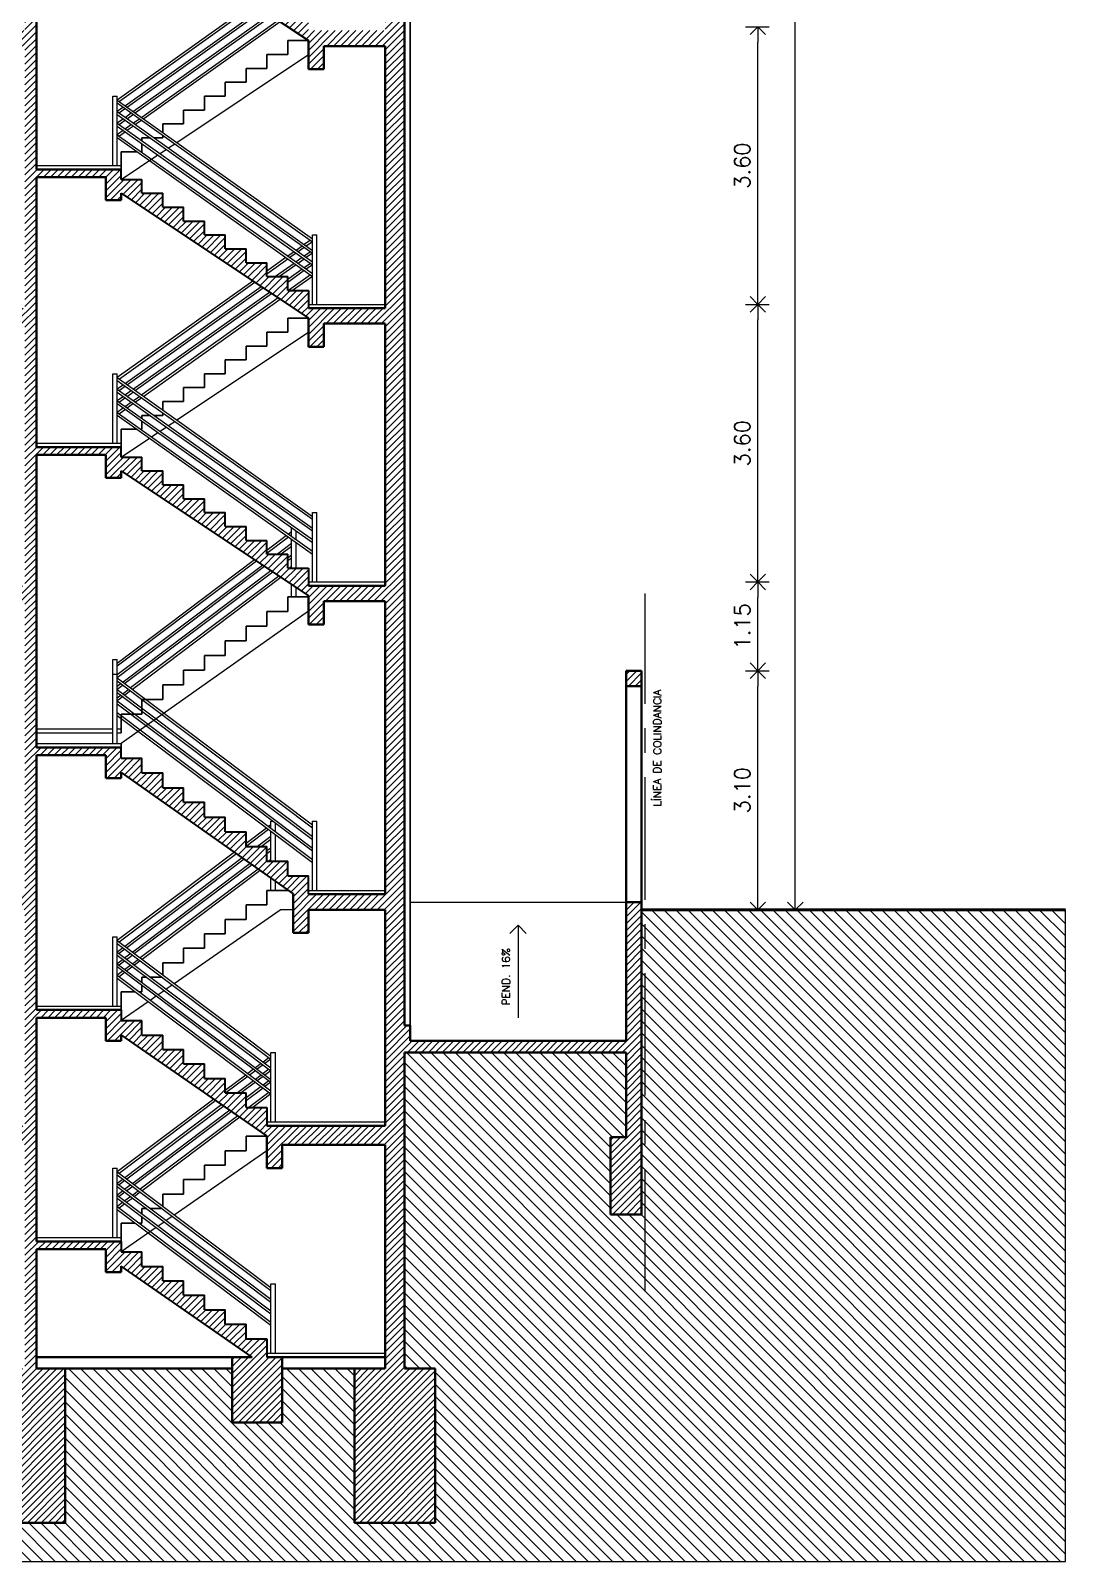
# Model space of a CAD drawing. Extents: x 1018 to 1337, y -109 to 133.
# Drawn here: x 1132.94 to 1146.36, y -105.62 to -85.77 of the extents above; entities that cross this region are included whole.
import ezdxf

# ---------------------------------------------------------------- set-up
doc = ezdxf.new("R2010")
doc.units = 0
doc.header["$LTSCALE"] = 0.5
doc.linetypes.add('CENTER', pattern=[50.8, 31.75, -6.35, 6.35, -6.35])
doc.layers.get('0').update_dxf_attribs({"linetype": 'CONTINUOUS'})
doc.layers.get('Defpoints').update_dxf_attribs({"linetype": 'CONTINUOUS'})
for name, color, linetype, lineweight in [('Acotaciones', 9, 'CONTINUOUS', 9), ('Detalles 01', 8, 'CONTINUOUS', 9), ('Muros corte', 7, 'CONTINUOUS', 40), ('Muros vista', 253, 'CONTINUOUS', 25), ('Pisos', 252, 'CONTINUOUS', 18), ('Punta 01', 6, 'CONTINUOUS', 9), ('Punta 02', 11, 'CONTINUOUS', 20), ('Punta 03', 171, 'CONTINUOUS', 30), ('Punta 05', 52, 'CONTINUOUS', 50), ('Tratamiento pisos', 251, 'CONTINUOUS', 9)]:
    doc.layers.add(name, color=color, linetype=linetype, lineweight=lineweight)
doc.styles.add('Texto 1 mm', font='simplex.shx', dxfattribs={"height": 0.1})
doc.styles.add('Texto 2 mm', font='simplex.shx', dxfattribs={"height": 0.2})
doc.dimstyles.new('Primera línea', dxfattribs={"dimscale": 0, "dimtxt": 0.2, "dimasz": 0.2, "dimexe": 0.15, "dimexo": 0, "dimgap": 0.1, "dimtad": 1, "dimzin": 4, "dimdsep": 46, "dimtxsty": 'Texto 2 mm', "dimblk": 'OPEN90', "dimcen": 2.5, "dimclrd": 256, "dimclre": 256, "dimclrt": 256, "dimadec": 0, "dimazin": 0, "dimtfac": 1, "dimtmove": 2, "dimatfit": 3, "dimldrblk": 'OPEN90', "dimfxl": 1, "dimtolj": 1, "dimtzin": 0, "dimlwd": -1, "dimlwe": -1, "dimarcsym": 0})
doc.dimstyles.new('Segunda línea', dxfattribs={"dimscale": 0, "dimtxt": 0.2, "dimasz": 0.2, "dimexe": 0.15, "dimexo": 0.5, "dimgap": 0.1, "dimtad": 1, "dimzin": 4, "dimdsep": 46, "dimtxsty": 'Texto 2 mm', "dimblk": 'OPEN90', "dimcen": 2.5, "dimclrd": 256, "dimclre": 256, "dimclrt": 256, "dimadec": 0, "dimazin": 0, "dimtfac": 1, "dimtmove": 2, "dimatfit": 3, "dimldrblk": 'OPEN90', "dimfxl": 1, "dimtolj": 1, "dimtzin": 0, "dimlwd": -1, "dimlwe": -1, "dimarcsym": 0})
pattern_1 = [(45, (0, 0), (-0.0449012806, 0.0449012806), [])]

# ---------------------------------------------------------------- blocks, each defined once
blk = doc.blocks.new('_Open90')
at = {"color": 0, "linetype": 'ByBlock', "lineweight": -2}
for p, q in [((0, 0), (-1, 0)), ((-0.5, 0.5), (0, 0)), ((0, 0), (-0.5, -0.5))]:
    blk.add_line(p, q, dxfattribs=at)
blk = doc.blocks.new('*D214')
at = {"layer": 'Acotaciones', "transparency": 16777216}
for p, q in [((1142.212, -94.073), (1142.52, -94.073)), ((1142.37, -96.973), (1142.37, -94.273)), ((1142.212, -97.173), (1142.52, -97.173))]:
    blk.add_line(p, q, dxfattribs=at)
at = {"layer": 'Defpoints', "color": 0, "transparency": 16777216}
for p in [(1142.212, -94.073), (1142.37, -94.073), (1142.212, -97.173)]:
    blk.add_point(p, dxfattribs=at)
at = {"layer": 'Acotaciones', "transparency": 16777216, "xscale": 0.2, "yscale": 0.2, "zscale": 0.2}
for p, rotation in [((1142.37, -94.073), 90), ((1142.37, -97.173), 270)]:
    blk.add_blockref('_Open90', p, dxfattribs=dict(at, rotation=rotation))
at = {"layer": 'Acotaciones', "transparency": 16777216, "insert": (1142.17, -95.623), "char_height": 0.2, "attachment_point": 5, "rotation": 90, "style": 'Texto 2 mm'}
blk.add_mtext('\\A1;3.10', dxfattribs=at)
blk = doc.blocks.new('*D215')
at = {"layer": 'Acotaciones', "transparency": 16777216}
for p, q in [((1142.216, -92.923), (1142.52, -92.923)), ((1142.37, -93.873), (1142.37, -93.123)), ((1142.216, -94.073), (1142.52, -94.073))]:
    blk.add_line(p, q, dxfattribs=at)
at = {"layer": 'Defpoints', "color": 0, "transparency": 16777216}
for p in [(1142.216, -92.923), (1142.37, -92.923), (1142.216, -94.073)]:
    blk.add_point(p, dxfattribs=at)
at = {"layer": 'Acotaciones', "transparency": 16777216, "xscale": 0.2, "yscale": 0.2, "zscale": 0.2}
for p, rotation in [((1142.37, -92.923), 90), ((1142.37, -94.073), 270)]:
    blk.add_blockref('_Open90', p, dxfattribs=dict(at, rotation=rotation))
at = {"layer": 'Acotaciones', "transparency": 16777216, "insert": (1142.17, -93.498), "char_height": 0.2, "attachment_point": 5, "rotation": 90, "style": 'Texto 2 mm'}
blk.add_mtext('\\A1;1.15', dxfattribs=at)
blk = doc.blocks.new('*D216')
at = {"layer": 'Acotaciones', "transparency": 16777216}
for p, q in [((1142.212, -89.323), (1142.52, -89.323)), ((1142.37, -92.723), (1142.37, -89.523)), ((1142.212, -92.923), (1142.52, -92.923))]:
    blk.add_line(p, q, dxfattribs=at)
at = {"layer": 'Defpoints', "color": 0, "transparency": 16777216}
for p in [(1142.212, -89.323), (1142.37, -89.323), (1142.212, -92.923)]:
    blk.add_point(p, dxfattribs=at)
at = {"layer": 'Acotaciones', "transparency": 16777216, "xscale": 0.2, "yscale": 0.2, "zscale": 0.2}
for p, rotation in [((1142.37, -89.323), 90), ((1142.37, -92.923), 270)]:
    blk.add_blockref('_Open90', p, dxfattribs=dict(at, rotation=rotation))
at = {"layer": 'Acotaciones', "transparency": 16777216, "insert": (1142.17, -91.123), "char_height": 0.2, "attachment_point": 5, "rotation": 90, "style": 'Texto 2 mm'}
blk.add_mtext('\\A1;3.60', dxfattribs=at)
blk = doc.blocks.new('*D217')
at = {"layer": 'Acotaciones', "transparency": 16777216}
for p, q in [((1142.212, -85.723), (1142.52, -85.723)), ((1142.37, -89.123), (1142.37, -85.923)), ((1142.212, -89.323), (1142.52, -89.323))]:
    blk.add_line(p, q, dxfattribs=at)
at = {"layer": 'Defpoints', "color": 0, "transparency": 16777216}
for p in [(1142.212, -85.723), (1142.37, -85.723), (1142.212, -89.323)]:
    blk.add_point(p, dxfattribs=at)
at = {"layer": 'Acotaciones', "transparency": 16777216, "xscale": 0.2, "yscale": 0.2, "zscale": 0.2}
for p, rotation in [((1142.37, -85.723), 90), ((1142.37, -89.323), 270)]:
    blk.add_blockref('_Open90', p, dxfattribs=dict(at, rotation=rotation))
at = {"layer": 'Acotaciones', "transparency": 16777216, "insert": (1142.17, -87.523), "char_height": 0.2, "attachment_point": 5, "rotation": 90, "style": 'Texto 2 mm'}
blk.add_mtext('\\A1;3.60', dxfattribs=at)
blk = doc.blocks.new('*D224')
at = {"layer": 'Acotaciones', "transparency": 16777216}
for p, q in [((1142.712, -69.823), (1143.008, -69.823)), ((1142.858, -96.973), (1142.858, -70.023)), ((1142.712, -97.173), (1143.008, -97.173))]:
    blk.add_line(p, q, dxfattribs=at)
at = {"layer": 'Defpoints', "color": 0, "transparency": 16777216}
for p in [(1142.212, -69.823), (1142.858, -69.823), (1142.212, -97.173)]:
    blk.add_point(p, dxfattribs=at)
at = {"layer": 'Acotaciones', "transparency": 16777216, "xscale": 0.2, "yscale": 0.2, "zscale": 0.2}
for p, rotation in [((1142.858, -69.823), 90), ((1142.858, -97.173), 270)]:
    blk.add_blockref('_Open90', p, dxfattribs=dict(at, rotation=rotation))
at = {"layer": 'Acotaciones', "transparency": 16777216, "insert": (1142.658, -83.498), "char_height": 0.2, "attachment_point": 5, "rotation": 90, "style": 'Texto 2 mm'}
blk.add_mtext('\\A1;27.35', dxfattribs=at)

msp = doc.modelspace()

# ---------------------------------------------------------------- hatches: boundary and pattern name
at = {"layer": 'Detalles 01'}
h = msp.add_hatch(dxfattribs=at)
h.set_pattern_fill('ANSI31,_O', color=256, scale=0.02)
h.set_pattern_definition(pattern_1)
h.paths.add_polyline_path([(1138.187, -103.123), (1137.787, -103.123), (1137.787, -99.023), (1140.662, -99.023), (1140.662, -100.123), (1140.462, -100.123), (1140.462, -101.123), (1140.862, -101.123), (1140.862, -97.073), (1140.662, -97.073), (1140.662, -98.873), (1137.862, -98.873), (1137.862, -98.673), (1137.787, -98.673), (1137.787, -72.323), (1137.537, -72.323), (1137.537, -72.573), (1135.787, -72.573), (1135.787, -70.423), (1135.637, -70.423), (1135.637, -70.573), (1133.012, -70.573), (1133.012, -70.423), (1132.862, -70.423), (1132.862, -74.973), (1123.837, -74.973), (1123.837, -74.023), (1123.587, -74.023), (1123.587, -76.023), (1123.837, -76.023), (1123.837, -75.173), (1126.537, -75.173), (1126.537, -75.773), (1126.787, -75.773), (1126.787, -75.173), (1132.862, -75.173), (1132.862, -78.573), (1123.587, -78.573), (1123.587, -79.623), (1123.837, -79.623), (1123.837, -78.773), (1126.537, -78.773), (1126.537, -79.373), (1126.787, -79.373), (1126.787, -78.773), (1132.862, -78.773), (1132.862, -82.173), (1123.587, -82.173), (1123.587, -83.223), (1123.837, -83.223), (1123.837, -82.373), (1126.537, -82.373), (1126.537, -82.973), (1126.787, -82.973), (1126.787, -82.373), (1132.862, -82.373), (1132.862, -85.773), (1123.587, -85.773), (1123.587, -86.823), (1123.837, -86.823), (1123.837, -85.973), (1126.537, -85.973), (1126.537, -86.573), (1126.787, -86.573), (1126.787, -85.973), (1132.862, -85.973), (1132.862, -89.373), (1123.587, -89.373), (1123.587, -90.423), (1123.837, -90.423), (1123.837, -89.573), (1126.537, -89.573), (1126.537, -90.173), (1126.787, -90.173), (1126.787, -89.573), (1132.862, -89.573), (1132.862, -92.973), (1123.587, -92.973), (1123.587, -93.523), (1122.737, -93.523), (1122.737, -93.323), (1122.587, -93.323), (1122.587, -93.923), (1122.737, -93.923), (1122.737, -93.623), (1123.587, -93.623), (1123.587, -93.923), (1123.837, -93.923), (1123.837, -93.173), (1126.537, -93.173), (1126.537, -93.773), (1126.787, -93.773), (1126.787, -93.173), (1132.862, -93.173), (1132.862, -96.973), (1121.937, -96.973), (1121.937, -103.123), (1121.537, -103.123), (1121.537, -105.123), (1122.587, -105.123), (1122.587, -103.123), (1122.187, -103.123), (1122.187, -100.223), (1126.537, -100.223), (1126.537, -100.823), (1126.787, -100.823), (1126.787, -100.223), (1132.862, -100.223), (1132.862, -103.123), (1132.487, -103.123), (1132.487, -105.123), (1133.387, -105.123), (1133.387, -103.123), (1133.012, -103.123), (1133.012, -101.573), (1133.912, -101.573), (1133.912, -101.873), (1134.112, -101.873), (1134.112, -101.793), (1135.811, -102.973), (1135.552, -102.973), (1135.552, -103.823), (1136.202, -103.823), (1136.202, -102.973), (1136.002, -102.973), (1136.002, -102.736), (1135.732, -102.736), (1135.732, -102.548), (1135.462, -102.548), (1135.462, -102.361), (1135.192, -102.361), (1135.192, -102.173), (1134.922, -102.173), (1134.922, -101.986), (1134.652, -101.986), (1134.652, -101.798), (1134.382, -101.798), (1134.382, -101.611), (1134.105, -101.611), (1134.112, -101.606), (1134.112, -101.473), (1133.012, -101.473), (1133.012, -98.573), (1133.912, -98.573), (1133.912, -98.873), (1134.112, -98.873), (1134.112, -98.793), (1136.009, -100.111), (1136.002, -100.111), (1136.002, -100.523), (1136.202, -100.523), (1136.202, -100.223), (1137.537, -100.223), (1137.537, -103.123), (1137.137, -103.123), (1137.137, -105.123), (1138.187, -105.123)])
h.paths.add_polyline_path([(1137.537, -99.973), (1136.002, -99.973), (1136.002, -99.736), (1135.732, -99.736), (1135.732, -99.548), (1135.462, -99.548), (1135.462, -99.361), (1135.192, -99.361), (1135.192, -99.173), (1134.922, -99.173), (1134.922, -98.986), (1134.652, -98.986), (1134.652, -98.798), (1134.382, -98.798), (1134.382, -98.611), (1134.105, -98.611), (1134.112, -98.606), (1134.112, -98.473), (1133.012, -98.473), (1133.012, -95.168), (1133.912, -95.168), (1133.912, -95.468), (1134.112, -95.468), (1134.112, -95.392), (1136.342, -96.966), (1136.342, -97.473), (1136.542, -97.473), (1136.542, -97.173), (1137.537, -97.173)], flags=16)
h.paths.add_polyline_path([(1136.052, -99.923), (1136.052, -99.561), (1134.294, -98.236), (1134.112, -98.236), (1134.112, -98.423), (1134.002, -98.423), (1134.002, -97.523), (1134.062, -97.523), (1134.062, -97.573), (1136.052, -99.073), (1136.052, -99.023), (1136.112, -99.023), (1136.112, -99.923)], flags=0)
h.paths.add_polyline_path([(1134.062, -98.023), (1134.136, -97.967), (1136.052, -99.411), (1135.977, -99.467)], flags=0)
h.paths.add_polyline_path([(1134.062, -97.873), (1134.136, -97.817), (1136.052, -99.261), (1135.977, -99.317)], flags=0)
h.paths.add_polyline_path([(1134.062, -97.723), (1134.136, -97.667), (1136.052, -99.111), (1135.977, -99.167)], flags=0)
h.paths.add_polyline_path([(1132.862, -99.973), (1122.187, -99.973), (1122.187, -97.173), (1126.537, -97.173), (1126.537, -97.773), (1126.787, -97.773), (1126.787, -97.173), (1132.862, -97.173)], flags=16)
h.paths.add_polyline_path([(1131.583, -99.923), (1131.331, -99.491), (1131.835, -99.491)], flags=0)
h.paths.add_polyline_path([(1137.537, -96.973), (1136.542, -96.973), (1136.542, -96.733), (1136.272, -96.733), (1136.272, -96.542), (1136.002, -96.542), (1136.002, -96.352), (1135.732, -96.352), (1135.732, -96.161), (1135.462, -96.161), (1135.462, -95.971), (1135.192, -95.971), (1135.192, -95.78), (1134.922, -95.78), (1134.922, -95.59), (1134.652, -95.59), (1134.652, -95.399), (1134.382, -95.399), (1134.382, -95.209), (1134.112, -95.209), (1134.112, -95.068), (1133.012, -95.068), (1133.012, -91.273), (1133.912, -91.273), (1133.912, -91.573), (1134.112, -91.573), (1134.112, -91.483), (1136.542, -93.103), (1136.542, -93.473), (1136.742, -93.473), (1136.742, -93.173), (1137.537, -93.173)], flags=16)
h.paths.add_polyline_path([(1136.592, -96.923), (1136.592, -96.561), (1134.112, -94.691), (1134.112, -94.637), (1134.289, -94.637), (1134.061, -94.466), (1134.136, -94.409), (1134.382, -94.595), (1134.382, -94.557), (1134.061, -94.316), (1134.136, -94.259), (1134.385, -94.447), (1134.434, -94.447), (1136.592, -96.073), (1136.592, -96.023), (1136.652, -96.023), (1136.652, -96.923)], flags=0)
h.paths.add_polyline_path([(1137.537, -92.973), (1136.542, -92.973), (1136.542, -92.743), (1136.272, -92.743), (1136.272, -92.563), (1136.002, -92.563), (1136.002, -92.383), (1135.732, -92.383), (1135.732, -92.203), (1135.462, -92.203), (1135.462, -92.023), (1135.192, -92.023), (1135.192, -91.843), (1134.922, -91.843), (1134.922, -91.663), (1134.652, -91.663), (1134.652, -91.483), (1134.382, -91.483), (1134.382, -91.303), (1134.112, -91.303), (1134.112, -91.173), (1133.012, -91.173), (1133.012, -87.673), (1133.912, -87.673), (1133.912, -87.973), (1134.112, -87.973), (1134.112, -87.883), (1136.541, -89.503), (1136.542, -89.503), (1136.542, -89.873), (1136.742, -89.873), (1136.742, -89.573), (1137.537, -89.573)], flags=16)
h.paths.add_polyline_path([(1136.592, -92.923), (1136.592, -92.56), (1134.319, -90.943), (1134.112, -90.943), (1134.112, -91.123), (1134.002, -91.123), (1134.002, -90.223), (1134.062, -90.223), (1134.062, -90.273), (1136.592, -92.073), (1136.592, -92.023), (1136.652, -92.023), (1136.652, -92.923)], flags=0)
h.paths.add_polyline_path([(1134.062, -90.723), (1134.141, -90.666), (1136.382, -92.26), (1136.382, -92.374)], flags=0)
h.paths.add_polyline_path([(1134.062, -90.573), (1134.141, -90.516), (1134.698, -90.912), (1134.616, -90.967)], flags=0)
h.paths.add_polyline_path([(1126.709, -99.497), (1126.594, -99.497), (1126.057, -99.649, 1.100935), (1125.38, -99.65), (1123.616, -99.65, 1.102902), (1122.939, -99.65), (1122.944, -99.65), (1122.638, -99.584), (1122.474, -99.498), (1122.373, -99.498, -0.414214), (1122.343, -99.468), (1122.343, -99.458, -0.414214), (1122.373, -99.428), (1122.386, -99.428), (1122.458, -99.141, -0.302226), (1122.482, -99.118), (1123.523, -98.959, 0.124237), (1123.559, -98.944), (1124.103, -98.534, -0.151719), (1124.158, -98.513), (1124.549, -98.496), (1125.131, -98.496), (1125.511, -98.511, -0.141031), (1125.563, -98.529), (1126.146, -98.929, 0.09603), (1126.174, -98.941), (1126.634, -99.042, 0.187906), (1126.656, -99.039), (1126.696, -99.016), (1126.696, -99.093), (1126.699, -99.114, -0.038718), (1126.704, -99.176), (1126.704, -99.336, -0.040937), (1126.699, -99.402), (1126.694, -99.428), (1126.709, -99.428, -0.414214), (1126.739, -99.458), (1126.739, -99.467, -0.414214)], flags=0)
h.paths.add_polyline_path([(1134.062, -90.423), (1134.141, -90.366), (1134.807, -90.84), (1134.725, -90.895)], flags=0)
h.paths.add_polyline_path([(1125.99, -98.956), (1125.56, -98.587, 0.168695), (1125.499, -98.563), (1125.133, -98.549, 0.010081), (1125.129, -98.549), (1124.551, -98.549, 0.011028), (1124.547, -98.549), (1124.176, -98.565, 0.206689), (1124.104, -98.6), (1123.757, -99.002, -0.102777), (1123.732, -99.022), (1123.767, -99.051), (1124.107, -98.644, -0.210552), (1124.179, -98.608), (1124.549, -98.592), (1125.131, -98.592), (1125.257, -98.597, -0.242328), (1125.416, -98.687), (1125.573, -98.927, -0.145895), (1125.606, -99.036), (1125.606, -99.143, -0.297473), (1125.558, -99.216), (1125.498, -99.264, 0.093095), (1125.474, -99.28), (1125.4, -99.357, 0.095925), (1125.384, -99.382), (1125.317, -99.564), (1123.767, -99.559), (1123.751, -99.443, -0.033845), (1123.748, -99.402), (1123.748, -99.203, -0.035143), (1123.751, -99.161), (1123.767, -99.051), (1122.576, -99.17), (1122.564, -99.168), (1122.519, -99.409), (1122.463, -99.409), (1122.508, -99.191), (1122.557, -99.203), (1122.568, -99.146), (1122.58, -99.148), (1123.705, -99.03, 0.190824), (1123.757, -99.002), (1124.104, -98.6, -0.206689), (1124.176, -98.565), (1124.549, -98.549), (1125.131, -98.549), (1125.499, -98.563, -0.168695), (1125.56, -98.587), (1125.976, -98.944, 0.027992), (1125.984, -98.95, 0.027992)], flags=0)
h.paths.add_polyline_path([(1125.439, -99.617, -1), (1125.999, -99.617, -1)], flags=0)
h.paths.add_polyline_path([(1125.569, -99.617, -1), (1125.869, -99.617, -1)], flags=0)
h.paths.add_polyline_path([(1125.521, -99.146), (1125.376, -99.146), (1125.376, -99.106), (1125.521, -99.106)], flags=0)
h.paths.add_polyline_path([(1124.591, -99.146), (1124.446, -99.146), (1124.446, -99.106), (1124.591, -99.106)], flags=0)
h.paths.add_polyline_path([(1122.998, -99.617, -1), (1123.558, -99.617, -1)], flags=0)
h.paths.add_polyline_path([(1123.128, -99.617, -1), (1123.428, -99.617, -1)], flags=0)
h.paths.add_polyline_path([(1137.537, -89.373), (1136.542, -89.373), (1136.542, -89.143), (1136.272, -89.143), (1136.272, -88.963), (1136.002, -88.963), (1136.002, -88.783), (1135.732, -88.783), (1135.732, -88.603), (1135.462, -88.603), (1135.462, -88.423), (1135.192, -88.423), (1135.192, -88.243), (1134.922, -88.243), (1134.922, -88.063), (1134.652, -88.063), (1134.652, -87.883), (1134.382, -87.883), (1134.382, -87.703), (1134.112, -87.703), (1134.112, -87.573), (1133.012, -87.573), (1133.012, -84.073), (1133.912, -84.073), (1133.912, -84.373), (1134.112, -84.373), (1134.112, -84.283), (1136.541, -85.903), (1136.542, -85.903), (1136.542, -86.273), (1136.742, -86.273), (1136.742, -85.973), (1137.537, -85.973)], flags=16)
h.paths.add_polyline_path([(1136.592, -89.323), (1136.592, -88.96), (1134.319, -87.343), (1134.112, -87.343), (1134.112, -87.523), (1134.002, -87.523), (1134.002, -86.623), (1134.062, -86.623), (1134.062, -86.673), (1136.592, -88.473), (1136.592, -88.423), (1136.652, -88.423), (1136.652, -89.323)], flags=0)
h.paths.add_polyline_path([(1134.062, -87.123), (1134.141, -87.066), (1136.592, -88.81), (1136.512, -88.866)], flags=0)
h.paths.add_polyline_path([(1134.062, -86.973), (1134.141, -86.916), (1136.592, -88.66), (1136.512, -88.716)], flags=0)
h.paths.add_polyline_path([(1134.062, -86.823), (1134.141, -86.766), (1136.592, -88.51), (1136.512, -88.566)], flags=0)
h.paths.add_polyline_path([(1137.537, -85.773), (1136.542, -85.773), (1136.542, -85.543), (1136.272, -85.543), (1136.272, -85.363), (1136.002, -85.363), (1136.002, -85.183), (1135.732, -85.183), (1135.732, -85.003), (1135.462, -85.003), (1135.462, -84.823), (1135.192, -84.823), (1135.192, -84.643), (1134.922, -84.643), (1134.922, -84.463), (1134.652, -84.463), (1134.652, -84.283), (1134.382, -84.283), (1134.382, -84.103), (1134.112, -84.103), (1134.112, -83.973), (1133.012, -83.973), (1133.012, -80.473), (1133.912, -80.473), (1133.912, -80.773), (1134.112, -80.773), (1134.112, -80.683), (1136.541, -82.303), (1136.542, -82.303), (1136.542, -82.673), (1136.742, -82.673), (1136.742, -82.373), (1137.537, -82.373)], flags=16)
h.paths.add_polyline_path([(1136.592, -85.723), (1136.592, -85.36), (1134.319, -83.743), (1134.112, -83.743), (1134.112, -83.923), (1134.002, -83.923), (1134.002, -83.023), (1134.062, -83.023), (1134.062, -83.073), (1136.592, -84.873), (1136.592, -84.823), (1136.652, -84.823), (1136.652, -85.723)], flags=0)
h.paths.add_polyline_path([(1134.062, -83.523), (1134.141, -83.466), (1136.592, -85.21), (1136.512, -85.266)], flags=0)
h.paths.add_polyline_path([(1134.062, -83.373), (1134.141, -83.316), (1136.592, -85.06), (1136.512, -85.116)], flags=0)
h.paths.add_polyline_path([(1134.062, -83.223), (1134.141, -83.166), (1136.592, -84.91), (1136.512, -84.966)], flags=0)
h.paths.add_polyline_path([(1137.537, -82.173), (1136.542, -82.173), (1136.542, -81.943), (1136.272, -81.943), (1136.272, -81.763), (1136.002, -81.763), (1136.002, -81.583), (1135.732, -81.583), (1135.732, -81.403), (1135.462, -81.403), (1135.462, -81.223), (1135.192, -81.223), (1135.192, -81.043), (1134.922, -81.043), (1134.922, -80.863), (1134.652, -80.863), (1134.652, -80.683), (1134.382, -80.683), (1134.382, -80.503), (1134.112, -80.503), (1134.112, -80.373), (1133.012, -80.373), (1133.012, -76.873), (1133.912, -76.873), (1133.912, -77.173), (1134.112, -77.173), (1134.112, -77.083), (1136.541, -78.703), (1136.542, -78.703), (1136.542, -79.073), (1136.742, -79.073), (1136.742, -78.773), (1137.537, -78.773)], flags=16)
h.paths.add_polyline_path([(1136.592, -82.123), (1136.592, -81.76), (1134.319, -80.143), (1134.112, -80.143), (1134.112, -80.323), (1134.002, -80.323), (1134.002, -79.423), (1134.062, -79.423), (1134.062, -79.473), (1136.592, -81.273), (1136.592, -81.223), (1136.652, -81.223), (1136.652, -82.123)], flags=0)
h.paths.add_polyline_path([(1134.062, -79.923), (1134.141, -79.866), (1136.592, -81.61), (1136.512, -81.666)], flags=0)
h.paths.add_polyline_path([(1134.062, -79.773), (1134.141, -79.716), (1136.592, -81.46), (1136.512, -81.516)], flags=0)
h.paths.add_polyline_path([(1134.062, -79.623), (1134.141, -79.566), (1136.592, -81.31), (1136.512, -81.366)], flags=0)
h.paths.add_polyline_path([(1137.537, -78.573), (1136.542, -78.573), (1136.542, -78.343), (1136.272, -78.343), (1136.272, -78.163), (1136.002, -78.163), (1136.002, -77.983), (1135.732, -77.983), (1135.732, -77.803), (1135.462, -77.803), (1135.462, -77.623), (1135.192, -77.623), (1135.192, -77.443), (1134.922, -77.443), (1134.922, -77.263), (1134.652, -77.263), (1134.652, -77.083), (1134.382, -77.083), (1134.382, -76.903), (1134.112, -76.903), (1134.112, -76.773), (1133.012, -76.773), (1133.012, -72.823), (1135.587, -72.823), (1135.587, -73.223), (1135.837, -73.223), (1135.837, -72.823), (1137.537, -72.823), (1137.537, -74.973), (1136.542, -74.973), (1136.542, -75.473), (1136.742, -75.473), (1136.742, -75.173), (1137.537, -75.173)], flags=16)
h.paths.add_polyline_path([(1136.592, -78.523), (1136.592, -78.16), (1134.319, -76.543), (1134.112, -76.543), (1134.112, -76.723), (1134.002, -76.723), (1134.002, -75.823), (1134.062, -75.823), (1134.062, -75.873), (1136.592, -74.073), (1136.592, -74.023), (1136.652, -74.023), (1136.652, -74.923), (1136.592, -74.923), (1136.592, -74.56), (1134.404, -76.116), (1136.592, -77.673), (1136.592, -77.623), (1136.652, -77.623), (1136.652, -78.523)], flags=0)
h.paths.add_polyline_path([(1134.062, -76.323), (1134.141, -76.266), (1136.592, -78.01), (1136.512, -78.066)], flags=0)
h.paths.add_polyline_path([(1134.062, -76.173), (1134.141, -76.116), (1136.592, -77.86), (1136.512, -77.916)], flags=0)
h.paths.add_polyline_path([(1134.062, -76.023), (1134.141, -75.966), (1136.592, -77.71), (1136.512, -77.766)], flags=0)
h.paths.add_polyline_path([(1135.637, -72.573), (1135.337, -72.573), (1135.337, -72.162), (1135.637, -72.124)], flags=16)
h.paths.add_polyline_path([(1135.237, -72.573), (1133.012, -72.573), (1133.012, -72.073), (1135.237, -72.165)], flags=16)
h.paths.add_polyline_path([(1135.286, -72.017), (1133.012, -71.923), (1133.012, -70.723), (1135.637, -70.723), (1135.637, -71.973)], flags=16)
h.paths.add_polyline_path([(1131.379, -99.131), (1132.088, -99.131), (1132.088, -99.431), (1131.379, -99.431)], flags=8)
h.paths.add_polyline_path([(1128.564, -98.436), (1130.159, -98.436), (1130.159, -99.069), (1128.564, -99.069)], flags=8)
h = msp.add_hatch(dxfattribs=at)
h.set_pattern_fill('ANSI31,_O', color=256, scale=0.02)
h.set_pattern_definition(pattern_1)
h.paths.add_polyline_path([(1140.862, -94.073), (1140.662, -94.073), (1140.662, -94.273), (1140.862, -94.273)])
at = {"layer": 'Tratamiento pisos'}
h = msp.add_hatch(dxfattribs=at)
h.set_pattern_fill('ANSI31,_O', color=256, scale=0.035, angle=90)
h.set_pattern_definition([(135, (0, 0), (-0.078577241, -0.078577241), [])])
h.paths.add_polyline_path([(1121.537, -103.123), (1121.937, -103.123), (1121.937, -97.223), (1119.062, -97.223), (1119.062, -97.373), (1119.262, -97.373), (1119.262, -98.073), (1118.862, -98.073), (1118.862, -97.173), (1115.362, -97.173), (1115.362, -105.623), (1146.362, -105.623), (1146.362, -97.173), (1140.862, -97.173), (1140.862, -101.123), (1140.462, -101.123), (1140.462, -100.123), (1140.662, -100.123), (1140.662, -99.023), (1137.787, -99.023), (1137.787, -103.123), (1138.187, -103.123), (1138.187, -105.123), (1137.137, -105.123), (1137.137, -103.123), (1136.202, -103.123), (1136.202, -103.823), (1135.552, -103.823), (1135.552, -103.123), (1133.387, -103.123), (1133.387, -105.123), (1132.487, -105.123), (1132.487, -103.123), (1122.587, -103.123), (1122.587, -105.123), (1121.537, -105.123)])

# ---------------------------------------------------------------- linework, layer by layer
at = {"layer": 'Detalles 01'}
for p, q in [((1135.82, -85.422), (1134.062, -86.673)), ((1135.847, -85.44), (1134.088, -86.691)), ((1135.929, -85.495), (1134.167, -86.748)), ((1135.956, -85.512), (1134.193, -86.766)), ((1136.038, -85.567), (1134.273, -86.823)), ((1136.064, -85.585), (1134.299, -86.841)), ((1136.147, -85.64), (1134.378, -86.898)), ((1136.173, -85.658), (1134.404, -86.916)), ((1134.062, -86.673), (1136.592, -88.473)), ((1134.062, -86.71), (1136.592, -88.51)), ((1134.141, -86.766), (1134.062, -86.823)), ((1134.062, -86.823), (1136.592, -88.623)), ((1134.062, -86.86), (1136.592, -88.66)), ((1134.141, -86.916), (1134.062, -86.973)), ((1134.167, -86.785), (1134.088, -86.841)), ((1134.167, -86.935), (1134.088, -86.991)), ((1134.247, -86.841), (1134.167, -86.898)), ((1134.273, -86.86), (1134.193, -86.916)), ((1134.352, -86.916), (1134.273, -86.973)), ((1134.378, -86.935), (1134.299, -86.991)), ((1134.062, -86.973), (1136.592, -88.773)), ((1134.062, -87.01), (1136.592, -88.81)), ((1134.141, -87.066), (1134.062, -87.123)), ((1134.062, -87.123), (1136.592, -88.923)), ((1134.167, -87.085), (1134.088, -87.141)), ((1134.247, -86.991), (1134.167, -87.048)), ((1134.273, -87.01), (1134.193, -87.066)), ((1134.062, -87.16), (1136.592, -88.96)), ((1136.566, -88.491), (1136.486, -88.548)), ((1136.592, -88.51), (1136.512, -88.566)), ((1136.25, -88.716), (1136.002, -88.893)), ((1136.355, -88.641), (1136.276, -88.698)), ((1136.381, -88.66), (1136.301, -88.716)), ((1136.461, -88.566), (1136.381, -88.623)), ((1136.461, -88.716), (1136.381, -88.773)), ((1136.486, -88.585), (1136.407, -88.641)), ((1136.566, -88.641), (1136.486, -88.698)), ((1136.592, -88.66), (1136.512, -88.716)), ((1136.276, -88.735), (1136.002, -88.93)), ((1136.355, -88.791), (1136.114, -88.963)), ((1136.381, -88.81), (1136.166, -88.963)), ((1136.461, -88.866), (1136.272, -89.001)), ((1136.486, -88.885), (1136.272, -89.038)), ((1136.486, -88.735), (1136.407, -88.791)), ((1136.566, -88.791), (1136.486, -88.848)), ((1136.592, -88.81), (1136.512, -88.866)), ((1135.82, -89.022), (1134.062, -90.273)), ((1135.847, -89.04), (1134.088, -90.291)), ((1135.929, -89.095), (1134.167, -90.348)), ((1135.956, -89.112), (1134.193, -90.366)), ((1136.566, -88.941), (1136.283, -89.143)), ((1136.592, -88.96), (1136.334, -89.143)), ((1136.038, -89.167), (1134.273, -90.423)), ((1136.064, -89.185), (1134.299, -90.441)), ((1136.147, -89.24), (1134.378, -90.498)), ((1136.173, -89.258), (1134.404, -90.516)), ((1134.062, -90.273), (1136.592, -92.073)), ((1134.062, -90.31), (1136.592, -92.11)), ((1134.141, -90.366), (1134.062, -90.423)), ((1134.062, -90.423), (1136.592, -92.223)), ((1134.062, -90.46), (1136.592, -92.26)), ((1134.167, -90.385), (1134.088, -90.441)), ((1134.247, -90.441), (1134.167, -90.498)), ((1134.273, -90.46), (1134.193, -90.516)), ((1134.141, -90.516), (1134.062, -90.573)), ((1134.062, -90.573), (1136.592, -92.373)), ((1134.062, -90.61), (1136.592, -92.41)), ((1134.141, -90.666), (1134.062, -90.723)), ((1134.167, -90.535), (1134.088, -90.591)), ((1134.167, -90.685), (1134.088, -90.741)), ((1134.247, -90.591), (1134.167, -90.648)), ((1134.273, -90.61), (1134.193, -90.666)), ((1134.352, -90.516), (1134.273, -90.573)), ((1134.378, -90.535), (1134.299, -90.591)), ((1134.062, -90.723), (1136.592, -92.523)), ((1134.062, -90.76), (1136.592, -92.56)), ((1136.322, -92.274), (1136.283, -92.303)), ((1136.258, -92.322), (1136.002, -92.515)), ((1136.284, -92.341), (1136.002, -92.553)), ((1136.322, -92.424), (1136.138, -92.563)), ((1136.322, -92.462), (1136.188, -92.563)), ((1136.322, -92.312), (1136.309, -92.322)), ((1135.841, -92.636), (1134.062, -93.978)), ((1135.868, -92.654), (1134.062, -94.015)), ((1136.322, -92.574), (1136.272, -92.612)), ((1136.322, -92.612), (1136.272, -92.65)), ((1135.947, -92.707), (1134.062, -94.128)), ((1135.973, -92.724), (1134.062, -94.165)), ((1136.053, -92.777), (1134.136, -94.222)), ((1136.079, -92.795), (1134.161, -94.241)), ((1136.158, -92.848), (1134.235, -94.297)), ((1136.185, -92.865), (1134.26, -94.316)), ((1136.322, -92.724), (1136.297, -92.743)), ((1134.062, -94.166), (1136.592, -96.073)), ((1134.062, -94.204), (1136.592, -96.111)), ((1134.111, -94.241), (1134.062, -94.278)), ((1134.136, -94.259), (1134.062, -94.315)), ((1134.062, -94.316), (1136.592, -96.223)), ((1134.062, -94.354), (1136.592, -96.261)), ((1134.111, -94.391), (1134.062, -94.428)), ((1134.136, -94.409), (1134.062, -94.465)), ((1134.062, -94.466), (1136.592, -96.373)), ((1134.211, -94.316), (1134.136, -94.372)), ((1134.235, -94.334), (1134.161, -94.391)), ((1134.062, -94.504), (1136.592, -96.411)), ((1134.062, -94.616), (1136.592, -96.523)), ((1134.062, -94.654), (1136.592, -96.561)), ((1136.052, -96.073), (1136.023, -96.095)), ((1135.998, -96.113), (1135.732, -96.314)), ((1136.023, -96.132), (1135.732, -96.352)), ((1136.052, -96.223), (1135.881, -96.352)), ((1136.052, -96.261), (1135.931, -96.352)), ((1136.052, -96.111), (1136.048, -96.113)), ((1135.58, -96.428), (1134.062, -97.573)), ((1135.606, -96.447), (1134.087, -97.592)), ((1136.052, -96.373), (1136.002, -96.411)), ((1136.052, -96.411), (1136.002, -96.448)), ((1135.683, -96.501), (1134.161, -97.648)), ((1135.709, -96.519), (1134.186, -97.667)), ((1135.786, -96.573), (1134.261, -97.723)), ((1135.812, -96.592), (1134.286, -97.742)), ((1135.889, -96.646), (1134.36, -97.798)), ((1135.915, -96.664), (1134.385, -97.817)), ((1136.052, -96.523), (1136.027, -96.542)), ((1139.262, -97.373), (1139.156, -97.479)), ((1139.262, -97.373), (1139.262, -98.573)), ((1139.262, -97.373), (1139.368, -97.479)), ((1134.062, -97.573), (1136.052, -99.073)), ((1134.062, -97.611), (1136.052, -99.111)), ((1134.136, -97.667), (1134.062, -97.723)), ((1134.062, -97.723), (1136.052, -99.223)), ((1134.062, -97.761), (1136.052, -99.261)), ((1134.136, -97.817), (1134.062, -97.873)), ((1134.161, -97.686), (1134.087, -97.742)), ((1134.161, -97.836), (1134.087, -97.892)), ((1134.236, -97.742), (1134.161, -97.798)), ((1134.261, -97.761), (1134.186, -97.817)), ((1134.335, -97.817), (1134.261, -97.873)), ((1134.36, -97.836), (1134.286, -97.892)), ((1134.062, -97.873), (1136.052, -99.373)), ((1134.062, -97.911), (1136.052, -99.411)), ((1134.136, -97.967), (1134.062, -98.023)), ((1134.062, -98.023), (1136.052, -99.523)), ((1134.161, -97.986), (1134.087, -98.042)), ((1134.236, -97.892), (1134.161, -97.948)), ((1134.261, -97.911), (1134.186, -97.967)), ((1134.062, -98.061), (1136.052, -99.561)), ((1135.828, -99.242), (1135.753, -99.298)), ((1135.927, -99.167), (1135.853, -99.223)), ((1135.952, -99.186), (1135.878, -99.242)), ((1136.027, -99.092), (1135.952, -99.148)), ((1136.027, -99.242), (1135.952, -99.298)), ((1136.052, -99.111), (1135.977, -99.167)), ((1135.728, -99.317), (1135.462, -99.518)), ((1135.753, -99.336), (1135.471, -99.548)), ((1135.828, -99.392), (1135.621, -99.548)), ((1135.853, -99.411), (1135.67, -99.548)), ((1135.853, -99.261), (1135.778, -99.317)), ((1135.927, -99.317), (1135.853, -99.373)), ((1135.952, -99.336), (1135.878, -99.392)), ((1136.027, -99.392), (1135.952, -99.448)), ((1136.052, -99.261), (1135.977, -99.317)), ((1136.052, -99.411), (1135.977, -99.467)), ((1135.315, -99.629), (1134.062, -100.573)), ((1135.341, -99.647), (1134.087, -100.592)), ((1135.927, -99.467), (1135.732, -99.614)), ((1135.952, -99.486), (1135.732, -99.652)), ((1136.027, -99.542), (1135.77, -99.736)), ((1136.052, -99.561), (1135.82, -99.736)), ((1135.418, -99.7), (1134.161, -100.648)), ((1135.444, -99.719), (1134.186, -100.667)), ((1135.522, -99.772), (1134.261, -100.723)), ((1135.548, -99.79), (1134.286, -100.742)), ((1135.626, -99.844), (1134.36, -100.798)), ((1135.651, -99.862), (1134.385, -100.817)), ((1134.062, -100.573), (1136.052, -102.073)), ((1134.062, -100.611), (1136.052, -102.111)), ((1134.136, -100.667), (1134.062, -100.723)), ((1134.062, -100.723), (1136.052, -102.223)), ((1134.062, -100.761), (1136.052, -102.261)), ((1134.136, -100.817), (1134.062, -100.873)), ((1134.161, -100.686), (1134.087, -100.742)), ((1134.161, -100.836), (1134.087, -100.892)), ((1134.236, -100.742), (1134.161, -100.798)), ((1134.261, -100.761), (1134.186, -100.817)), ((1134.335, -100.817), (1134.261, -100.873)), ((1134.36, -100.836), (1134.286, -100.892)), ((1134.062, -100.873), (1136.052, -102.373)), ((1134.062, -100.911), (1136.052, -102.411)), ((1134.136, -100.967), (1134.062, -101.023)), ((1134.062, -101.023), (1136.052, -102.523)), ((1134.161, -100.986), (1134.087, -101.042)), ((1134.236, -100.892), (1134.161, -100.948)), ((1134.261, -100.911), (1134.186, -100.967)), ((1134.062, -101.061), (1136.052, -102.561))]:
    msp.add_line(p, q, dxfattribs=at)
at = {"layer": 'Detalles 01', "linetype": 'CENTER', "ltscale": 0.1}
msp.add_line((1140.912, -102.123), (1140.912, -93.073), dxfattribs=at)
at = {"layer": 'Muros corte'}
for p, q in [((1137.787, -98.673), (1137.787, -72.323)), ((1133.012, -87.573), (1133.012, -84.073)), ((1136.542, -85.903), (1136.542, -86.273)), ((1136.742, -85.973), (1137.537, -85.973)), ((1136.742, -85.973), (1136.742, -86.273)), ((1137.537, -89.373), (1137.537, -85.973)), ((1136.542, -86.273), (1136.742, -86.273)), ((1133.012, -87.573), (1134.112, -87.573)), ((1133.012, -91.173), (1133.012, -87.673)), ((1133.012, -87.673), (1133.912, -87.673)), ((1133.912, -87.673), (1133.912, -87.973)), ((1134.112, -87.883), (1134.112, -87.973)), ((1133.912, -87.973), (1134.112, -87.973)), ((1136.542, -89.373), (1137.537, -89.373)), ((1136.542, -89.503), (1136.542, -89.873)), ((1136.742, -89.573), (1137.537, -89.573)), ((1136.742, -89.573), (1136.742, -89.873)), ((1137.537, -92.973), (1137.537, -89.573)), ((1136.542, -89.873), (1136.742, -89.873)), ((1133.012, -91.173), (1134.112, -91.173)), ((1133.012, -91.273), (1133.912, -91.273)), ((1133.012, -95.068), (1133.012, -91.273)), ((1133.912, -91.273), (1133.912, -91.573)), ((1134.112, -91.483), (1134.112, -91.573)), ((1133.912, -91.573), (1134.112, -91.573)), ((1136.542, -92.973), (1137.537, -92.973)), ((1136.542, -93.103), (1136.542, -93.473)), ((1136.742, -93.173), (1137.537, -93.173)), ((1136.742, -93.173), (1136.742, -93.473)), ((1137.537, -96.973), (1137.537, -93.173)), ((1136.542, -93.473), (1136.742, -93.473)), ((1140.662, -94.073), (1140.862, -94.073)), ((1140.662, -98.873), (1140.662, -94.073)), ((1140.862, -101.123), (1140.862, -94.073)), ((1140.662, -94.273), (1140.862, -94.273)), ((1133.012, -95.068), (1134.112, -95.068)), ((1133.012, -95.168), (1133.912, -95.168)), ((1133.012, -98.473), (1133.012, -95.168)), ((1133.912, -95.468), (1133.912, -95.168)), ((1133.912, -95.468), (1134.112, -95.468)), ((1134.112, -95.468), (1134.112, -95.392)), ((1136.342, -96.966), (1136.342, -97.473)), ((1136.542, -96.973), (1137.537, -96.973)), ((1136.542, -97.173), (1137.537, -97.173)), ((1136.542, -97.173), (1136.542, -97.473)), ((1137.537, -99.973), (1137.537, -97.173)), ((1140.662, -97.073), (1140.862, -97.073)), ((1136.342, -97.473), (1136.542, -97.473)), ((1133.012, -98.473), (1134.112, -98.473)), ((1133.012, -98.573), (1133.912, -98.573)), ((1133.012, -101.473), (1133.012, -98.573)), ((1133.912, -98.573), (1133.912, -98.873)), ((1134.112, -98.793), (1134.112, -98.873)), ((1137.862, -98.673), (1137.787, -98.673)), ((1137.862, -98.673), (1137.862, -98.873)), ((1133.912, -98.873), (1134.112, -98.873)), ((1137.787, -103.123), (1137.787, -99.023)), ((1137.787, -99.023), (1140.662, -99.023)), ((1137.862, -98.873), (1140.662, -98.873)), ((1140.662, -100.123), (1140.662, -99.023)), ((1136.002, -99.973), (1137.537, -99.973)), ((1136.002, -100.106), (1136.002, -100.523)), ((1136.202, -100.223), (1137.537, -100.223)), ((1136.202, -100.223), (1136.202, -100.523)), ((1137.537, -103.123), (1137.537, -100.223)), ((1140.462, -100.123), (1140.662, -100.123)), ((1140.462, -100.123), (1140.462, -101.123)), ((1136.002, -100.523), (1136.202, -100.523)), ((1140.462, -101.123), (1140.862, -101.123)), ((1133.012, -101.473), (1134.112, -101.473)), ((1133.012, -103.123), (1133.012, -101.573)), ((1133.012, -101.573), (1133.912, -101.573)), ((1133.912, -101.573), (1133.912, -101.873)), ((1134.112, -101.793), (1134.112, -101.873)), ((1133.912, -101.873), (1134.112, -101.873)), ((1133.012, -102.973), (1135.811, -102.973)), ((1135.552, -102.973), (1135.552, -103.823)), ((1136.002, -102.973), (1137.537, -102.973)), ((1136.202, -102.973), (1136.202, -103.823)), ((1135.552, -103.123), (1133.012, -103.123)), ((1133.387, -105.123), (1133.387, -103.123)), ((1137.537, -103.123), (1136.202, -103.123)), ((1137.137, -103.123), (1137.137, -105.123)), ((1138.187, -103.123), (1137.787, -103.123)), ((1138.187, -105.123), (1138.187, -103.123)), ((1136.202, -103.823), (1135.552, -103.823)), ((1132.487, -105.123), (1133.387, -105.123)), ((1137.137, -105.123), (1138.187, -105.123))]:
    msp.add_line(p, q, dxfattribs=at)
at = {"layer": 'Muros vista'}
for p, q in [((1137.862, -98.673), (1137.862, -74.023)), ((1136.272, -85.903), (1136.542, -85.903)), ((1136.272, -86.083), (1136.272, -85.903)), ((1136.002, -86.083), (1136.272, -86.083)), ((1136.002, -86.263), (1136.002, -86.083)), ((1135.732, -86.263), (1136.002, -86.263)), ((1135.732, -86.443), (1135.732, -86.263)), ((1135.462, -86.443), (1135.732, -86.443)), ((1135.462, -86.623), (1135.462, -86.443)), ((1135.192, -86.803), (1135.192, -86.623)), ((1135.192, -86.623), (1135.462, -86.623)), ((1134.922, -86.803), (1135.192, -86.803)), ((1134.922, -86.983), (1134.922, -86.803)), ((1134.652, -86.983), (1134.922, -86.983)), ((1134.652, -87.093), (1134.652, -86.983)), ((1134.652, -87.163), (1134.652, -87.13)), ((1134.382, -87.163), (1134.488, -87.163)), ((1134.382, -87.201), (1134.382, -87.163)), ((1134.382, -87.343), (1134.382, -87.238)), ((1134.54, -87.163), (1134.652, -87.163)), ((1134.112, -87.343), (1134.319, -87.343)), ((1134.112, -87.343), (1134.112, -87.573)), ((1134.371, -87.343), (1134.382, -87.343)), ((1136.272, -89.503), (1136.542, -89.503)), ((1136.272, -89.683), (1136.272, -89.503)), ((1136.002, -89.683), (1136.272, -89.683)), ((1136.002, -89.863), (1136.002, -89.683)), ((1135.732, -89.863), (1136.002, -89.863)), ((1135.732, -90.043), (1135.732, -89.863)), ((1135.462, -90.043), (1135.732, -90.043)), ((1135.462, -90.223), (1135.462, -90.043)), ((1135.192, -90.223), (1135.462, -90.223)), ((1135.192, -90.403), (1135.192, -90.223)), ((1134.922, -90.403), (1135.192, -90.403)), ((1134.922, -90.583), (1134.922, -90.403)), ((1134.652, -90.583), (1134.922, -90.583)), ((1134.652, -90.693), (1134.652, -90.583)), ((1134.382, -90.763), (1134.488, -90.763)), ((1134.382, -90.801), (1134.382, -90.763)), ((1134.382, -90.943), (1134.382, -90.838)), ((1134.54, -90.763), (1134.652, -90.763)), ((1134.652, -90.763), (1134.652, -90.73)), ((1134.112, -90.943), (1134.319, -90.943)), ((1134.112, -90.943), (1134.112, -91.173)), ((1134.371, -90.943), (1134.382, -90.943)), ((1136.272, -93.114), (1136.542, -93.114)), ((1136.272, -93.304), (1136.272, -93.114)), ((1136.002, -93.304), (1136.272, -93.304)), ((1136.002, -93.494), (1136.002, -93.304)), ((1135.462, -93.685), (1135.732, -93.685)), ((1135.462, -93.875), (1135.462, -93.685)), ((1135.732, -93.494), (1136.002, -93.494)), ((1135.732, -93.685), (1135.732, -93.494)), ((1135.192, -93.875), (1135.462, -93.875)), ((1135.192, -94.066), (1135.192, -93.875)), ((1134.922, -94.066), (1135.192, -94.066)), ((1134.922, -94.256), (1134.922, -94.066)), ((1134.652, -94.256), (1134.922, -94.256)), ((1134.652, -94.447), (1134.652, -94.256)), ((1134.382, -94.447), (1134.652, -94.447)), ((1134.382, -94.637), (1134.382, -94.449)), ((1134.112, -94.637), (1134.112, -94.878)), ((1134.112, -94.637), (1134.382, -94.637)), ((1134.112, -95.011), (1134.112, -95.068)), ((1136.002, -97.111), (1136.002, -96.923)), ((1136.002, -96.923), (1136.282, -96.923)), ((1135.732, -97.111), (1136.002, -97.111)), ((1135.732, -97.298), (1135.732, -97.111)), ((1135.462, -97.298), (1135.732, -97.298)), ((1135.462, -97.486), (1135.462, -97.298)), ((1135.192, -97.486), (1135.462, -97.486)), ((1135.192, -97.673), (1135.192, -97.486)), ((1134.922, -97.673), (1135.192, -97.673)), ((1134.922, -97.861), (1134.922, -97.673)), ((1134.382, -98.048), (1134.443, -98.048)), ((1134.382, -98.114), (1134.382, -98.048)), ((1134.493, -98.048), (1134.642, -98.048)), ((1134.652, -97.861), (1134.922, -97.861)), ((1134.652, -98.018), (1134.652, -97.861)), ((1134.112, -98.236), (1134.112, -98.473)), ((1134.112, -98.236), (1134.294, -98.236)), ((1134.344, -98.236), (1134.382, -98.236)), ((1134.382, -98.236), (1134.382, -98.152)), ((1135.732, -100.111), (1136.002, -100.111)), ((1135.732, -100.298), (1135.732, -100.111)), ((1135.462, -100.298), (1135.732, -100.298)), ((1135.462, -100.486), (1135.462, -100.298)), ((1135.192, -100.486), (1135.462, -100.486)), ((1135.192, -100.673), (1135.192, -100.486)), ((1134.922, -100.673), (1135.192, -100.673)), ((1134.922, -100.861), (1134.922, -100.673)), ((1134.652, -100.861), (1134.922, -100.861)), ((1134.652, -101.018), (1134.652, -100.861)), ((1134.382, -101.048), (1134.443, -101.048)), ((1134.382, -101.114), (1134.382, -101.048)), ((1134.382, -101.236), (1134.382, -101.152)), ((1134.493, -101.048), (1134.642, -101.048)), ((1134.112, -101.236), (1134.112, -101.473)), ((1134.112, -101.236), (1134.294, -101.236)), ((1134.344, -101.236), (1134.382, -101.236))]:
    msp.add_line(p, q, dxfattribs=at)
at = {"layer": 'Pisos'}
for p, q in [((1133.012, -87.523), (1134.112, -87.523)), ((1136.542, -89.323), (1137.537, -89.323)), ((1133.012, -91.123), (1134.112, -91.123)), ((1136.542, -92.923), (1137.537, -92.923)), ((1133.012, -95.018), (1134.112, -95.018)), ((1136.542, -96.923), (1137.537, -96.923)), ((1133.012, -98.423), (1134.112, -98.423)), ((1136.002, -99.923), (1137.537, -99.923)), ((1133.012, -101.423), (1134.112, -101.423)), ((1136.002, -102.923), (1137.537, -102.923))]:
    msp.add_line(p, q, dxfattribs=at)
at = {"layer": 'Punta 01'}
for p, q in [((1134.002, -86.623), (1134.062, -86.623)), ((1134.002, -87.523), (1134.002, -86.623)), ((1134.062, -87.523), (1134.062, -86.623)), ((1136.592, -88.423), (1136.652, -88.423)), ((1136.592, -89.323), (1136.592, -88.423)), ((1136.652, -89.323), (1136.652, -88.423)), ((1134.002, -90.223), (1134.062, -90.223)), ((1134.002, -91.123), (1134.002, -90.223)), ((1134.062, -91.123), (1134.062, -90.223)), ((1136.592, -92.023), (1136.652, -92.023)), ((1136.592, -92.923), (1136.592, -92.023)), ((1136.652, -92.923), (1136.652, -92.023)), ((1136.322, -92.331), (1136.322, -92.218)), ((1136.382, -92.374), (1136.382, -92.26)), ((1136.322, -92.743), (1136.322, -92.368)), ((1136.382, -92.743), (1136.382, -92.41)), ((1136.322, -93.114), (1136.322, -92.957)), ((1136.382, -93.114), (1136.382, -92.997)), ((1134.002, -93.928), (1134.062, -93.928)), ((1134.002, -94.118), (1134.002, -93.928)), ((1134.062, -94.118), (1134.062, -93.928)), ((1134.002, -94.118), (1134.062, -94.118)), ((1134.002, -95.018), (1134.002, -94.118)), ((1134.062, -95.018), (1134.062, -94.118)), ((1136.052, -96.023), (1136.078, -96.023)), ((1136.052, -96.116), (1136.052, -96.023)), ((1136.112, -96.161), (1136.112, -96.049)), ((1136.592, -96.023), (1136.652, -96.023)), ((1136.592, -96.923), (1136.592, -96.023)), ((1136.652, -96.923), (1136.652, -96.023)), ((1136.052, -96.542), (1136.052, -96.154)), ((1136.112, -96.542), (1136.112, -96.199)), ((1136.052, -96.923), (1136.052, -96.761)), ((1136.112, -96.923), (1136.112, -96.803)), ((1137.862, -97.073), (1140.662, -97.073)), ((1134.002, -97.523), (1134.062, -97.523)), ((1134.002, -98.423), (1134.002, -97.523)), ((1134.062, -98.423), (1134.062, -97.523)), ((1136.052, -99.023), (1136.112, -99.023)), ((1136.052, -99.923), (1136.052, -99.023)), ((1136.112, -99.923), (1136.112, -99.023)), ((1134.002, -100.523), (1134.062, -100.523)), ((1134.002, -101.423), (1134.002, -100.523)), ((1134.062, -101.423), (1134.062, -100.523)), ((1136.052, -102.023), (1136.112, -102.023)), ((1136.052, -102.923), (1136.052, -102.023)), ((1136.112, -102.923), (1136.112, -102.023))]:
    msp.add_line(p, q, dxfattribs=at)
at = {"layer": 'Punta 02'}
for p, q in [((1134.834, -87.222), (1136.542, -86.083)), ((1134.616, -87.367), (1134.698, -87.312)), ((1134.725, -87.295), (1134.807, -87.24)), ((1134.112, -87.703), (1134.589, -87.385)), ((1134.834, -90.822), (1136.542, -89.683)), ((1134.616, -90.967), (1134.698, -90.912)), ((1134.725, -90.895), (1134.807, -90.84)), ((1134.112, -91.303), (1134.48, -91.058)), ((1134.507, -91.04), (1134.589, -90.985)), ((1134.112, -95.011), (1136.542, -93.297)), ((1133.012, -94.828), (1134.002, -94.828)), ((1133.012, -94.878), (1134.002, -94.878)), ((1134.062, -94.828), (1134.112, -94.828)), ((1134.062, -94.878), (1134.112, -94.878)), ((1134.799, -98.129), (1136.175, -97.173)), ((1136.342, -97.173), (1136.175, -97.173)), ((1134.592, -98.272), (1134.669, -98.219)), ((1134.695, -98.2), (1134.773, -98.147)), ((1134.112, -98.606), (1134.462, -98.362)), ((1134.488, -98.344), (1134.566, -98.29)), ((1134.799, -101.129), (1136.002, -100.293)), ((1134.592, -101.272), (1134.669, -101.219)), ((1134.695, -101.2), (1134.773, -101.147)), ((1134.112, -101.606), (1134.566, -101.29))]:
    msp.add_line(p, q, dxfattribs=at)
at = {"layer": 'Punta 03'}
for p, q in [((1134.112, -84.283), (1136.542, -85.903)), ((1134.112, -87.703), (1134.112, -87.573)), ((1134.112, -87.703), (1134.382, -87.703)), ((1134.382, -87.883), (1134.382, -87.703)), ((1134.112, -87.883), (1136.542, -89.503)), ((1134.382, -87.883), (1134.652, -87.883)), ((1134.652, -88.063), (1134.652, -87.883)), ((1134.652, -88.063), (1134.922, -88.063)), ((1134.922, -88.243), (1134.922, -88.063)), ((1134.922, -88.243), (1135.192, -88.243)), ((1135.192, -88.423), (1135.192, -88.243)), ((1135.192, -88.423), (1135.462, -88.423)), ((1135.462, -88.603), (1135.462, -88.423)), ((1135.462, -88.603), (1135.732, -88.603)), ((1135.732, -88.783), (1135.732, -88.603)), ((1135.732, -88.783), (1136.002, -88.783)), ((1136.002, -88.963), (1136.002, -88.783)), ((1136.002, -88.963), (1136.272, -88.963)), ((1136.272, -89.143), (1136.272, -88.963)), ((1136.272, -89.143), (1136.542, -89.143)), ((1136.542, -89.143), (1136.542, -89.373)), ((1134.112, -91.303), (1134.112, -91.173)), ((1134.112, -91.303), (1134.382, -91.303)), ((1134.382, -91.483), (1134.382, -91.303)), ((1134.112, -91.483), (1136.542, -93.103)), ((1134.382, -91.483), (1134.652, -91.483)), ((1134.652, -91.663), (1134.652, -91.483)), ((1134.652, -91.663), (1134.922, -91.663)), ((1134.922, -91.843), (1134.922, -91.663)), ((1134.922, -91.843), (1135.192, -91.843)), ((1135.192, -92.023), (1135.192, -91.843)), ((1135.192, -92.023), (1135.462, -92.023)), ((1135.462, -92.203), (1135.462, -92.023)), ((1135.462, -92.203), (1135.732, -92.203)), ((1135.732, -92.383), (1135.732, -92.203)), ((1135.732, -92.383), (1136.002, -92.383)), ((1136.002, -92.563), (1136.002, -92.383)), ((1136.002, -92.563), (1136.272, -92.563)), ((1136.272, -92.743), (1136.272, -92.563)), ((1136.272, -92.743), (1136.542, -92.743)), ((1136.542, -92.743), (1136.542, -92.973)), ((1134.112, -95.209), (1134.112, -95.068)), ((1134.112, -95.209), (1134.382, -95.209)), ((1134.382, -95.399), (1134.382, -95.209)), ((1134.112, -95.392), (1136.342, -96.966)), ((1134.382, -95.399), (1134.652, -95.399)), ((1134.652, -95.59), (1134.652, -95.399)), ((1134.652, -95.59), (1134.922, -95.59)), ((1134.922, -95.78), (1134.922, -95.59)), ((1134.922, -95.78), (1135.192, -95.78)), ((1135.192, -95.971), (1135.192, -95.78)), ((1135.192, -95.971), (1135.462, -95.971)), ((1135.462, -96.161), (1135.462, -95.971)), ((1135.462, -96.161), (1135.732, -96.161)), ((1135.732, -96.352), (1135.732, -96.161)), ((1135.732, -96.352), (1136.002, -96.352)), ((1136.002, -96.542), (1136.002, -96.352)), ((1136.002, -96.542), (1136.272, -96.542)), ((1136.272, -96.733), (1136.272, -96.542)), ((1136.272, -96.733), (1136.542, -96.733)), ((1136.542, -96.973), (1136.542, -96.733)), ((1134.112, -98.473), (1134.112, -98.611)), ((1134.112, -98.611), (1134.382, -98.611)), ((1134.382, -98.798), (1134.382, -98.611)), ((1136.002, -100.106), (1134.112, -98.793)), ((1134.382, -98.798), (1134.652, -98.798)), ((1134.652, -98.986), (1134.652, -98.798)), ((1134.652, -98.986), (1134.922, -98.986)), ((1134.922, -99.173), (1134.922, -98.986)), ((1134.922, -99.173), (1135.192, -99.173)), ((1135.192, -99.361), (1135.192, -99.173)), ((1135.192, -99.361), (1135.462, -99.361)), ((1135.462, -99.548), (1135.462, -99.361)), ((1135.462, -99.548), (1135.732, -99.548)), ((1135.732, -99.736), (1135.732, -99.548)), ((1135.732, -99.736), (1136.002, -99.736)), ((1136.002, -99.736), (1136.002, -99.973)), ((1134.112, -101.473), (1134.112, -101.611)), ((1134.112, -101.611), (1134.382, -101.611)), ((1134.382, -101.798), (1134.382, -101.611)), ((1135.811, -102.973), (1134.112, -101.793)), ((1134.382, -101.798), (1134.652, -101.798)), ((1134.652, -101.986), (1134.652, -101.798)), ((1134.652, -101.986), (1134.922, -101.986)), ((1134.922, -102.173), (1134.922, -101.986)), ((1134.922, -102.173), (1135.192, -102.173)), ((1135.192, -102.361), (1135.192, -102.173)), ((1135.192, -102.361), (1135.462, -102.361)), ((1135.462, -102.548), (1135.462, -102.361)), ((1135.462, -102.548), (1135.732, -102.548)), ((1135.732, -102.736), (1135.732, -102.548)), ((1135.732, -102.736), (1136.002, -102.736)), ((1136.002, -102.736), (1136.002, -102.973))]:
    msp.add_line(p, q, dxfattribs=at)
at = {"layer": 'Punta 05'}
msp.add_line((1140.862, -97.173), (1146.362, -97.173), dxfattribs=at)
at = {"layer": 'Tratamiento pisos'}
for p, q in [((1146.362, -105.623), (1146.362, -97.173)), ((1115.362, -105.623), (1146.362, -105.623))]:
    msp.add_line(p, q, dxfattribs=at)

# ---------------------------------------------------------------- texts
at = {"layer": 'Punta 01', "char_height": 0.1, "rotation": 90, "style": 'Texto 1 mm'}
for s, insert, width, attachment_point in [('LÍNEA DE COLINDANCIA', (1141.016, -95.833), 1.75477, 1), ('PEND. 16%', (1139.154, -98.412), 0.8276, 7)]:
    msp.add_mtext(s, dxfattribs=dict(at, insert=insert, width=width, attachment_point=attachment_point))

# ---------------------------------------------------------------- dimensions: what is measured, and where the dimension line sits
at = {"layer": 'Acotaciones'}
for base, p1, p2, dimstyle, picture, middle in [((1142.858, -69.823), (1142.212, -97.173), (1142.212, -69.823), 'Segunda línea', '*D224', (1142.658, -83.498)), ((1142.37, -85.723), (1142.212, -89.323), (1142.212, -85.723), 'Primera línea', '*D217', (1142.17, -87.523)), ((1142.37, -89.323), (1142.212, -92.923), (1142.212, -89.323), 'Primera línea', '*D216', (1142.17, -91.123)), ((1142.37, -92.923), (1142.216, -94.073), (1142.216, -92.923), 'Primera línea', '*D215', (1142.17, -93.498)), ((1142.37, -94.073), (1142.212, -97.173), (1142.212, -94.073), 'Primera línea', '*D214', (1142.17, -95.623))]:
    dim = msp.add_linear_dim(base=base, p1=p1, p2=p2, angle=90, dimstyle=dimstyle, override={"dimscale": 1}, dxfattribs=at)
    dim.commit()
    dim.dimension.update_dxf_attribs({"geometry": picture, "text_midpoint": middle})

doc.saveas('drawing.dxf')
